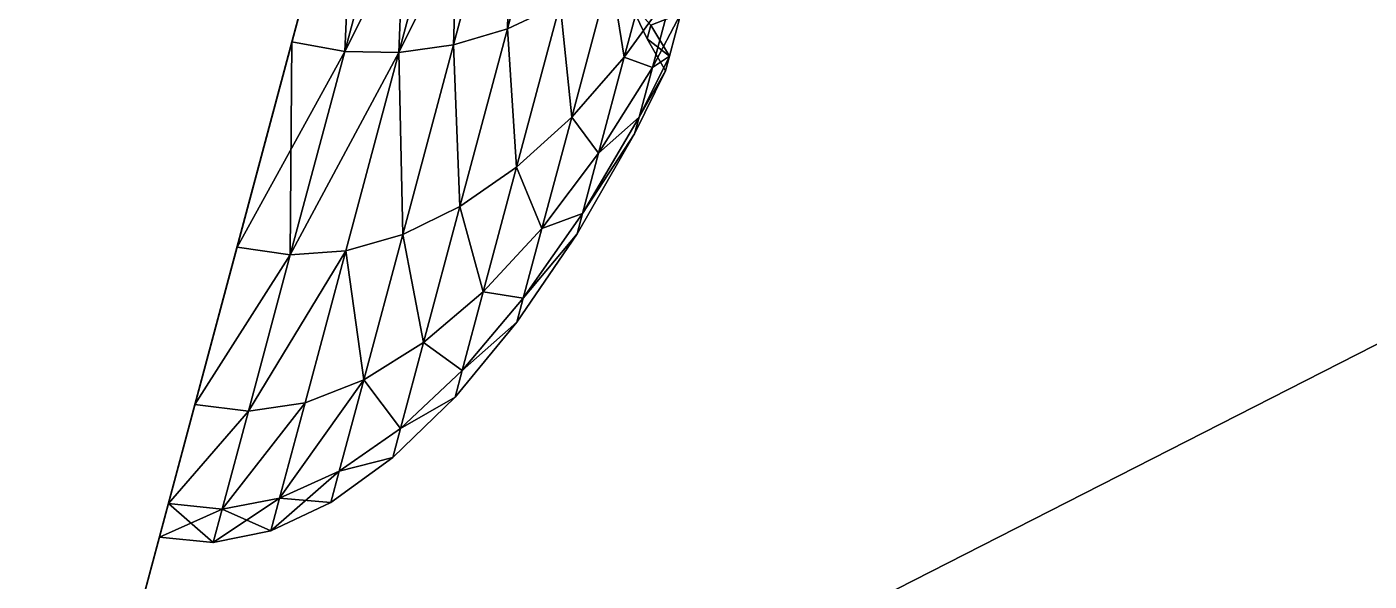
# Model space of a CAD drawing. Extents: x -32 to 38.3, y -16.7 to 82.8.
# Drawn here: x -31.99 to -24.13, y -8.93 to -5.68 of the extents above; entities that cross this region are included whole.
import ezdxf

# ---------------------------------------------------------------- set-up
doc = ezdxf.new("R2010")
doc.units = 0
doc.header["$MEASUREMENT"] = 0
doc.layers.add('STL2DXF', color=7, linetype='Continuous')

msp = doc.modelspace()

# ---------------------------------------------------------------- linework, layer by layer
at = {"layer": 'STL2DXF'}
for points in [[(-29.8277, -3.4993, 27.4223), (-31.9892, -11.5664, 30), (-27.3305, 5.8203, 30)], [(-31.9892, -11.5664, 5), (-30.0618, -4.373, 8.5169), (-27.3305, 5.8203, 5)], [(-12.6707, -16.7428, 30), (-27.3305, 5.8203, 30), (-31.9892, -11.5664, 30)], [(-8.012, 0.6439, 5), (-31.9892, -11.5664, 5), (-27.3305, 5.8203, 5)], [(-27.3305, 5.8203, 30), (-12.6707, -16.7428, 30), (-8.012, 0.6439, 30)], [(-31.9892, -11.5664, 5), (-8.012, 0.6439, 5), (-12.6707, -16.7428, 5)], [(-29.984, -4.0829, 27.1726), (-31.9892, -11.5664, 30), (-29.8277, -3.4993, 27.4223)], [(-30.1183, -4.584, 26.7753), (-31.9892, -11.5664, 30), (-29.984, -4.0829, 27.1726)], [(-30.0618, -4.373, 8.5169), (-31.9892, -11.5664, 5), (-30.4363, -5.7708, 9.1163)], [(-30.4363, -5.7708, 19.5087), (-30.2861, -5.2102, 24.3605), (-30.0618, -4.373, 20.1081)], [(-30.0618, -4.373, 20.1081), (-30.1271, -5.8271, 19.4642), (-30.4363, -5.7708, 19.5087)], [(-30.1271, -5.8271, 9.1608), (-30.0618, -4.373, 8.5169), (-30.4363, -5.7708, 9.1163)], [(-30.1271, -5.8271, 19.4642), (-30.0618, -4.373, 20.1081), (-29.7558, -4.4413, 20.0585)], [(-30.0618, -4.373, 8.5169), (-30.1271, -5.8271, 9.1608), (-29.7558, -4.4413, 8.5665)], [(-29.4481, -4.4827, 19.9106), (-30.1271, -5.8271, 19.4642), (-29.7558, -4.4413, 20.0585)], [(-29.8099, -5.8329, 9.2934), (-29.7558, -4.4413, 8.5665), (-30.1271, -5.8271, 9.1608)], [(-29.7558, -4.4413, 8.5665), (-29.8099, -5.8329, 9.2934), (-29.4481, -4.4827, 8.7144)], [(-30.1271, -5.8271, 19.4642), (-29.4481, -4.4827, 19.9106), (-29.8099, -5.8329, 19.3316)], [(-29.1441, -4.4966, 19.6669), (-29.8099, -5.8329, 19.3316), (-29.4481, -4.4827, 19.9106)], [(-29.4901, -5.788, 9.5119), (-29.4481, -4.4827, 8.7144), (-29.8099, -5.8329, 9.2934)], [(-29.8099, -5.8329, 19.3316), (-29.1441, -4.4966, 19.6669), (-29.4901, -5.788, 19.1131)], [(-29.4481, -4.4827, 8.7144), (-29.4901, -5.788, 9.5119), (-29.1441, -4.4966, 8.9581)], [(-29.1441, -4.4966, 19.6669), (-29.1732, -5.6932, 18.8125), (-29.4901, -5.788, 19.1131)], [(-29.1732, -5.6932, 9.8125), (-29.1441, -4.4966, 8.9581), (-29.4901, -5.788, 9.5119)], [(-29.1732, -5.6932, 18.8125), (-29.1441, -4.4966, 19.6669), (-28.8488, -4.4827, 19.3316)], [(-28.8488, -4.4827, 19.3316), (-28.8646, -5.5502, 18.4349), (-29.1732, -5.6932, 18.8125)], [(-29.1441, -4.4966, 8.9581), (-29.1732, -5.6932, 9.8125), (-28.8488, -4.4827, 9.2934)], [(-28.8646, -5.5502, 10.1901), (-28.8488, -4.4827, 9.2934), (-29.1732, -5.6932, 9.8125)], [(-30.2214, -4.9685, 26.2575), (-31.9892, -11.5664, 30), (-30.1183, -4.584, 26.7753)], [(-30.2861, -5.2102, 25.6545), (-31.9892, -11.5664, 30), (-30.2214, -4.9685, 26.2575)], [(-28.4892, -5.8606, 16.8953), (-28.5697, -5.3613, 17.9867), (-28.2934, -5.1299, 17.4757)], [(-28.5697, -5.3613, 10.6383), (-28.4892, -5.8606, 11.7297), (-28.2934, -5.1299, 11.1493)], [(-28.2934, -5.1299, 17.4757), (-28.2013, -5.46, 16.4338), (-28.4892, -5.8606, 16.8953)], [(-28.2013, -5.46, 12.1912), (-28.2934, -5.1299, 11.1493), (-28.4892, -5.8606, 11.7297)], [(-31.1599, -8.4711, 15.8654), (-31.9892, -11.5664, 30), (-30.2861, -5.2102, 25.6545)], [(-31.1599, -8.4711, 15.8654), (-30.2861, -5.2102, 25.6545), (-31.0047, -7.8921, 17.3125)], [(-31.0047, -7.8921, 17.3125), (-30.2861, -5.2102, 25.6545), (-30.758, -6.9711, 18.5551)], [(-30.758, -6.9711, 18.5551), (-30.2861, -5.2102, 25.6545), (-30.3082, -5.2927, 25.0075)], [(-30.2861, -5.2102, 24.3605), (-30.4363, -5.7708, 19.5087), (-30.3082, -5.2927, 25.0075)], [(-30.758, -6.9711, 18.5551), (-30.3082, -5.2927, 25.0075), (-30.4363, -5.7708, 19.5087)], [(-28.7971, -6.2101, 17.3125), (-28.8646, -5.5502, 18.4349), (-28.5697, -5.3613, 17.9867)], [(-28.8646, -5.5502, 10.1901), (-28.7971, -6.2101, 11.3125), (-28.5697, -5.3613, 10.6383)], [(-28.5697, -5.3613, 17.9867), (-28.4892, -5.8606, 16.8953), (-28.7971, -6.2101, 17.3125)], [(-28.4892, -5.8606, 11.7297), (-28.5697, -5.3613, 10.6383), (-28.7971, -6.2101, 11.3125)], [(-28.3247, -5.9205, 15.8125), (-28.4892, -5.8606, 16.8953), (-28.2013, -5.46, 16.4338)], [(-28.4892, -5.8606, 11.7297), (-28.3247, -5.9205, 12.8125), (-28.2013, -5.46, 12.1912)], [(-28.2013, -5.46, 16.4338), (-28.1575, -5.6039, 15.6109), (-28.3247, -5.9205, 15.8125)], [(-28.1575, -5.6039, 13.0141), (-28.2013, -5.46, 12.1912), (-28.3247, -5.9205, 12.8125)], [(-29.1198, -6.5024, 17.6784), (-29.1732, -5.6932, 18.8125), (-28.8646, -5.5502, 18.4349)], [(-29.1732, -5.6932, 9.8125), (-29.1198, -6.5024, 10.9466), (-28.8646, -5.5502, 10.1901)], [(-28.8646, -5.5502, 18.4349), (-28.7971, -6.2101, 17.3125), (-29.1198, -6.5024, 17.6784)], [(-28.7971, -6.2101, 11.3125), (-28.8646, -5.5502, 10.1901), (-29.1198, -6.5024, 10.9466)], [(-28.3331, -5.6717, 14.9448), (-28.4608, -5.5323, 14.3125), (-28.3546, -5.7521, 14.3125)], [(-28.4608, -5.5323, 14.3125), (-28.3331, -5.6717, 13.6802), (-28.3546, -5.7521, 14.3125)], [(-28.1575, -5.6039, 15.6109), (-28.3331, -5.6717, 14.9448), (-28.2247, -5.8545, 14.9846)], [(-28.3331, -5.6717, 13.6802), (-28.1575, -5.6039, 13.0141), (-28.2247, -5.8545, 13.6404)], [(-28.2247, -5.8545, 14.9846), (-28.3247, -5.9205, 15.8125), (-28.1575, -5.6039, 15.6109)], [(-28.3247, -5.9205, 12.8125), (-28.2247, -5.8545, 13.6404), (-28.1575, -5.6039, 13.0141)], [(-29.4517, -6.7327, 17.9867), (-29.4901, -5.788, 19.1131), (-29.1732, -5.6932, 18.8125)], [(-29.4901, -5.788, 9.5119), (-29.4517, -6.7327, 10.6383), (-29.1732, -5.6932, 9.8125)], [(-29.1732, -5.6932, 18.8125), (-29.1198, -6.5024, 17.6784), (-29.4517, -6.7327, 17.9867)], [(-29.1198, -6.5024, 10.9466), (-29.1732, -5.6932, 9.8125), (-29.4517, -6.7327, 10.6383)], [(-28.3546, -5.7521, 14.3125), (-28.2247, -5.8545, 14.9846), (-28.3331, -5.6717, 14.9448)], [(-28.2247, -5.8545, 13.6404), (-28.3546, -5.7521, 14.3125), (-28.3331, -5.6717, 13.6802)], [(-30.4363, -5.7708, 9.1163), (-31.9892, -11.5664, 5), (-30.758, -6.9711, 10.0699)], [(-30.1271, -5.8271, 19.4642), (-30.758, -6.9711, 18.5551), (-30.4363, -5.7708, 19.5087)], [(-30.446, -7.0171, 10.1062), (-30.4363, -5.7708, 9.1163), (-30.758, -6.9711, 10.0699)], [(-30.4363, -5.7708, 9.1163), (-30.446, -7.0171, 10.1062), (-30.1271, -5.8271, 9.1608)], [(-29.7872, -6.8969, 18.2322), (-29.8099, -5.8329, 19.3316), (-29.4901, -5.788, 19.1131)], [(-29.8099, -5.8329, 9.2934), (-29.7872, -6.8969, 10.3928), (-29.4901, -5.788, 9.5119)], [(-29.4901, -5.788, 19.1131), (-29.4517, -6.7327, 17.9867), (-29.7872, -6.8969, 18.2322)], [(-29.4517, -6.7327, 10.6383), (-29.4901, -5.788, 9.5119), (-29.7872, -6.8969, 10.3928)], [(-28.2247, -5.8545, 14.9846), (-28.3546, -5.7521, 14.3125), (-28.2476, -5.94, 14.3125)], [(-28.3546, -5.7521, 14.3125), (-28.2247, -5.8545, 13.6404), (-28.2476, -5.94, 14.3125)], [(-30.758, -6.9711, 18.5551), (-30.1271, -5.8271, 19.4642), (-30.446, -7.0171, 18.5188)], [(-29.8099, -5.8329, 19.3316), (-30.446, -7.0171, 18.5188), (-30.1271, -5.8271, 19.4642)], [(-30.446, -7.0171, 10.1062), (-29.8099, -5.8329, 9.2934), (-30.1271, -5.8271, 9.1608)], [(-30.446, -7.0171, 18.5188), (-29.8099, -5.8329, 19.3316), (-30.1205, -6.9923, 18.4106)], [(-29.8099, -5.8329, 9.2934), (-30.446, -7.0171, 10.1062), (-30.1205, -6.9923, 10.2144)], [(-29.8099, -5.8329, 19.3316), (-29.7872, -6.8969, 18.2322), (-30.1205, -6.9923, 18.4106)], [(-29.7872, -6.8969, 10.3928), (-29.8099, -5.8329, 9.2934), (-30.1205, -6.9923, 10.2144)], [(-28.6394, -6.4213, 16.1388), (-28.7971, -6.2101, 17.3125), (-28.4892, -5.8606, 16.8953)], [(-28.7971, -6.2101, 11.3125), (-28.6394, -6.4213, 12.4862), (-28.4892, -5.8606, 11.7297)], [(-28.4892, -5.8606, 16.8953), (-28.3247, -5.9205, 15.8125), (-28.6394, -6.4213, 16.1388)], [(-28.3247, -5.9205, 12.8125), (-28.4892, -5.8606, 11.7297), (-28.6394, -6.4213, 12.4862)], [(-28.2476, -5.94, 14.3125), (-28.4022, -6.21, 15.089), (-28.2247, -5.8545, 14.9846)], [(-28.3247, -5.9205, 15.8125), (-28.2247, -5.8545, 14.9846), (-28.4022, -6.21, 15.089)], [(-28.2247, -5.8545, 13.6404), (-28.3247, -5.9205, 12.8125), (-28.4022, -6.21, 13.536)], [(-28.4022, -6.21, 13.536), (-28.2476, -5.94, 14.3125), (-28.2247, -5.8545, 13.6404)], [(-28.4022, -6.21, 15.089), (-28.6394, -6.4213, 16.1388), (-28.3247, -5.9205, 15.8125)], [(-28.6394, -6.4213, 12.4862), (-28.4022, -6.21, 13.536), (-28.3247, -5.9205, 12.8125)], [(-28.4022, -6.21, 15.089), (-28.2476, -5.94, 14.3125), (-28.4287, -6.3088, 14.3125)], [(-28.2476, -5.94, 14.3125), (-28.4022, -6.21, 13.536), (-28.4287, -6.3088, 14.3125)], [(-28.9716, -6.8613, 16.4338), (-29.1198, -6.5024, 17.6784), (-28.7971, -6.2101, 17.3125)], [(-29.1198, -6.5024, 10.9466), (-28.9716, -6.8613, 12.1912), (-28.7971, -6.2101, 11.3125)], [(-28.7971, -6.2101, 17.3125), (-28.6394, -6.4213, 16.1388), (-28.9716, -6.8613, 16.4338)], [(-28.6394, -6.4213, 12.4862), (-28.7971, -6.2101, 11.3125), (-28.9716, -6.8613, 12.1912)], [(-28.4287, -6.3088, 14.3125), (-28.7339, -6.7737, 15.2579), (-28.4022, -6.21, 15.089)], [(-28.6394, -6.4213, 16.1388), (-28.4022, -6.21, 15.089), (-28.7339, -6.7737, 15.2579)], [(-28.4022, -6.21, 13.536), (-28.6394, -6.4213, 12.4862), (-28.7339, -6.7737, 13.3671)], [(-28.7339, -6.7737, 13.3671), (-28.4287, -6.3088, 14.3125), (-28.4022, -6.21, 13.536)], [(-28.7339, -6.7737, 15.2579), (-28.4287, -6.3088, 14.3125), (-28.7661, -6.894, 14.3125)], [(-28.4287, -6.3088, 14.3125), (-28.7339, -6.7737, 13.3671), (-28.7661, -6.894, 14.3125)], [(-28.7339, -6.7737, 15.2579), (-28.9716, -6.8613, 16.4338), (-28.6394, -6.4213, 16.1388)], [(-28.9716, -6.8613, 12.1912), (-28.7339, -6.7737, 13.3671), (-28.6394, -6.4213, 12.4862)], [(-29.3156, -7.2331, 16.6926), (-29.4517, -6.7327, 17.9867), (-29.1198, -6.5024, 17.6784)], [(-29.4517, -6.7327, 10.6383), (-29.3156, -7.2331, 11.9324), (-29.1198, -6.5024, 10.9466)], [(-29.1198, -6.5024, 17.6784), (-28.9716, -6.8613, 16.4338), (-29.3156, -7.2331, 16.6926)], [(-28.9716, -6.8613, 12.1912), (-29.1198, -6.5024, 10.9466), (-29.3156, -7.2331, 11.9324)], [(-29.6655, -7.5303, 16.9106), (-29.7872, -6.8969, 18.2322), (-29.4517, -6.7327, 17.9867)], [(-29.7872, -6.8969, 10.3928), (-29.6655, -7.5303, 11.7144), (-29.4517, -6.7327, 10.6383)], [(-29.4517, -6.7327, 17.9867), (-29.3156, -7.2331, 16.6926), (-29.6655, -7.5303, 16.9106)], [(-29.3156, -7.2331, 11.9324), (-29.4517, -6.7327, 10.6383), (-29.6655, -7.5303, 11.7144)], [(-28.7661, -6.894, 14.3125), (-29.0813, -7.2707, 15.4106), (-28.7339, -6.7737, 15.2579)], [(-28.9716, -6.8613, 16.4338), (-28.7339, -6.7737, 15.2579), (-29.0813, -7.2707, 15.4106)], [(-28.7339, -6.7737, 13.3671), (-28.9716, -6.8613, 12.1912), (-29.0813, -7.2707, 13.2144)], [(-29.0813, -7.2707, 13.2144), (-28.7661, -6.894, 14.3125), (-28.7339, -6.7737, 13.3671)], [(-30.0152, -7.7478, 17.0841), (-30.1205, -6.9923, 18.4106), (-29.7872, -6.8969, 18.2322)], [(-30.1205, -6.9923, 10.2144), (-30.0152, -7.7478, 11.5409), (-29.7872, -6.8969, 10.3928)], [(-29.7872, -6.8969, 18.2322), (-29.6655, -7.5303, 16.9106), (-30.0152, -7.7478, 17.0841)], [(-29.6655, -7.5303, 11.7144), (-29.7872, -6.8969, 10.3928), (-30.0152, -7.7478, 11.5409)], [(-29.0813, -7.2707, 15.4106), (-29.3156, -7.2331, 16.6926), (-28.9716, -6.8613, 16.4338)], [(-29.3156, -7.2331, 11.9324), (-29.0813, -7.2707, 13.2144), (-28.9716, -6.8613, 12.1912)], [(-29.0813, -7.2707, 15.4106), (-28.7661, -6.894, 14.3125), (-29.1187, -7.4104, 14.3125)], [(-28.7661, -6.894, 14.3125), (-29.0813, -7.2707, 13.2144), (-29.1187, -7.4104, 14.3125)], [(-30.758, -6.9711, 10.0699), (-31.9892, -11.5664, 5), (-31.0047, -7.8921, 11.3125)], [(-30.446, -7.0171, 18.5188), (-31.0047, -7.8921, 17.3125), (-30.758, -6.9711, 18.5551)], [(-31.0047, -7.8921, 11.3125), (-30.446, -7.0171, 10.1062), (-30.758, -6.9711, 10.0699)], [(-30.6906, -7.9303, 17.2868), (-30.1205, -6.9923, 18.4106), (-30.3589, -7.8819, 17.2103)], [(-30.1205, -6.9923, 18.4106), (-30.6906, -7.9303, 17.2868), (-30.446, -7.0171, 18.5188)], [(-30.6906, -7.9303, 11.3382), (-30.1205, -6.9923, 10.2144), (-30.446, -7.0171, 10.1062)], [(-30.1205, -6.9923, 10.2144), (-30.6906, -7.9303, 11.3382), (-30.3589, -7.8819, 11.4147)], [(-30.1205, -6.9923, 18.4106), (-30.0152, -7.7478, 17.0841), (-30.3589, -7.8819, 17.2103)], [(-30.0152, -7.7478, 11.5409), (-30.1205, -6.9923, 10.2144), (-30.3589, -7.8819, 11.4147)], [(-31.0047, -7.8921, 17.3125), (-30.446, -7.0171, 18.5188), (-30.6906, -7.9303, 17.2868)], [(-30.446, -7.0171, 10.1062), (-31.0047, -7.8921, 11.3125), (-30.6906, -7.9303, 11.3382)], [(-29.4387, -7.6924, 15.5445), (-29.6655, -7.5303, 16.9106), (-29.3156, -7.2331, 16.6926)], [(-29.6655, -7.5303, 11.7144), (-29.4387, -7.6924, 13.0805), (-29.3156, -7.2331, 11.9324)], [(-29.3156, -7.2331, 16.6926), (-29.0813, -7.2707, 15.4106), (-29.4387, -7.6924, 15.5445)], [(-29.0813, -7.2707, 13.2144), (-29.3156, -7.2331, 11.9324), (-29.4387, -7.6924, 13.0805)], [(-29.1187, -7.4104, 14.3125), (-29.4387, -7.6924, 15.5445), (-29.0813, -7.2707, 15.4106)], [(-29.4387, -7.6924, 13.0805), (-29.1187, -7.4104, 14.3125), (-29.0813, -7.2707, 13.2144)], [(-29.4387, -7.6924, 15.5445), (-29.1187, -7.4104, 14.3125), (-29.4806, -7.8491, 14.3125)], [(-29.1187, -7.4104, 14.3125), (-29.4387, -7.6924, 13.0805), (-29.4806, -7.8491, 14.3125)], [(-29.7998, -8.0317, 15.6574), (-30.0152, -7.7478, 17.0841), (-29.6655, -7.5303, 16.9106)], [(-30.0152, -7.7478, 11.5409), (-29.7998, -8.0317, 12.9676), (-29.6655, -7.5303, 11.7144)], [(-29.6655, -7.5303, 16.9106), (-29.4387, -7.6924, 15.5445), (-29.7998, -8.0317, 15.6574)], [(-29.4387, -7.6924, 13.0805), (-29.6655, -7.5303, 11.7144), (-29.7998, -8.0317, 12.9676)], [(-29.4806, -7.8491, 14.3125), (-29.7998, -8.0317, 15.6574), (-29.4387, -7.6924, 15.5445)], [(-29.7998, -8.0317, 12.9676), (-29.4806, -7.8491, 14.3125), (-29.4387, -7.6924, 13.0805)], [(-30.5088, -8.4411, 15.8125), (-30.0152, -7.7478, 17.0841), (-30.1586, -8.2827, 15.7472)], [(-30.0152, -7.7478, 17.0841), (-30.5088, -8.4411, 15.8125), (-30.3589, -7.8819, 17.2103)], [(-30.5088, -8.4411, 12.8125), (-30.0152, -7.7478, 11.5409), (-30.3589, -7.8819, 11.4147)], [(-30.0152, -7.7478, 11.5409), (-30.5088, -8.4411, 12.8125), (-30.1586, -8.2827, 12.8778)], [(-30.0152, -7.7478, 17.0841), (-29.7998, -8.0317, 15.6574), (-30.1586, -8.2827, 15.7472)], [(-29.7998, -8.0317, 12.9676), (-30.0152, -7.7478, 11.5409), (-30.1586, -8.2827, 12.8778)], [(-29.7998, -8.0317, 15.6574), (-29.4806, -7.8491, 14.3125), (-29.8456, -8.2027, 14.3125)], [(-29.4806, -7.8491, 14.3125), (-29.7998, -8.0317, 12.9676), (-29.8456, -8.2027, 14.3125)], [(-31.0047, -7.8921, 11.3125), (-31.9892, -11.5664, 5), (-31.1599, -8.4711, 12.7596)], [(-30.6906, -7.9303, 17.2868), (-31.1599, -8.4711, 15.8654), (-31.0047, -7.8921, 17.3125)], [(-31.1599, -8.4711, 12.7596), (-30.6906, -7.9303, 11.3382), (-31.0047, -7.8921, 11.3125)], [(-31.1599, -8.4711, 15.8654), (-30.6906, -7.9303, 17.2868), (-30.8445, -8.5043, 15.8521)], [(-30.6906, -7.9303, 11.3382), (-31.1599, -8.4711, 12.7596), (-30.8445, -8.5043, 12.7729)], [(-30.8445, -8.5043, 15.8521), (-30.3589, -7.8819, 17.2103), (-30.5088, -8.4411, 15.8125)], [(-30.3589, -7.8819, 17.2103), (-30.8445, -8.5043, 15.8521), (-30.6906, -7.9303, 17.2868)], [(-30.8445, -8.5043, 12.7729), (-30.3589, -7.8819, 11.4147), (-30.6906, -7.9303, 11.3382)], [(-30.3589, -7.8819, 11.4147), (-30.8445, -8.5043, 12.7729), (-30.5088, -8.4411, 12.8125)], [(-29.8456, -8.2027, 14.3125), (-30.1586, -8.2827, 15.7472), (-29.7998, -8.0317, 15.6574)], [(-30.1586, -8.2827, 12.8778), (-29.8456, -8.2027, 14.3125), (-29.7998, -8.0317, 12.9676)], [(-30.1586, -8.2827, 15.7472), (-29.8456, -8.2027, 14.3125), (-30.2074, -8.4652, 14.3125)], [(-29.8456, -8.2027, 14.3125), (-30.1586, -8.2827, 12.8778), (-30.2074, -8.4652, 14.3125)], [(-30.5599, -8.6319, 14.3125), (-30.1586, -8.2827, 12.8778), (-30.5088, -8.4411, 12.8125)], [(-30.1586, -8.2827, 12.8778), (-30.5599, -8.6319, 14.3125), (-30.2074, -8.4652, 14.3125)], [(-30.2074, -8.4652, 14.3125), (-30.5088, -8.4411, 15.8125), (-30.1586, -8.2827, 15.7472)], [(-31.9892, -11.5664, 30), (-31.1599, -8.4711, 15.8654), (-31.9892, -11.5664, 5)], [(-31.9892, -11.5664, 5), (-31.1599, -8.4711, 15.8654), (-31.2128, -8.6686, 14.3125)], [(-31.1599, -8.4711, 12.7596), (-31.9892, -11.5664, 5), (-31.2128, -8.6686, 14.3125)], [(-31.1599, -8.4711, 15.8654), (-30.8969, -8.7001, 14.3125), (-31.2128, -8.6686, 14.3125)], [(-31.2128, -8.6686, 14.3125), (-30.8445, -8.5043, 12.7729), (-31.1599, -8.4711, 12.7596)], [(-30.8969, -8.7001, 14.3125), (-31.1599, -8.4711, 15.8654), (-30.8445, -8.5043, 15.8521)], [(-30.8969, -8.7001, 14.3125), (-30.5088, -8.4411, 12.8125), (-30.8445, -8.5043, 12.7729)], [(-30.5088, -8.4411, 12.8125), (-30.8969, -8.7001, 14.3125), (-30.5599, -8.6319, 14.3125)], [(-30.5599, -8.6319, 14.3125), (-30.8445, -8.5043, 15.8521), (-30.5088, -8.4411, 15.8125)], [(-30.5088, -8.4411, 15.8125), (-30.2074, -8.4652, 14.3125), (-30.5599, -8.6319, 14.3125)], [(-30.8445, -8.5043, 12.7729), (-31.2128, -8.6686, 14.3125), (-30.8969, -8.7001, 14.3125)], [(-30.8445, -8.5043, 15.8521), (-30.5599, -8.6319, 14.3125), (-30.8969, -8.7001, 14.3125)]]:
    msp.add_3dface(points, dxfattribs=at)

doc.saveas('drawing.dxf')
